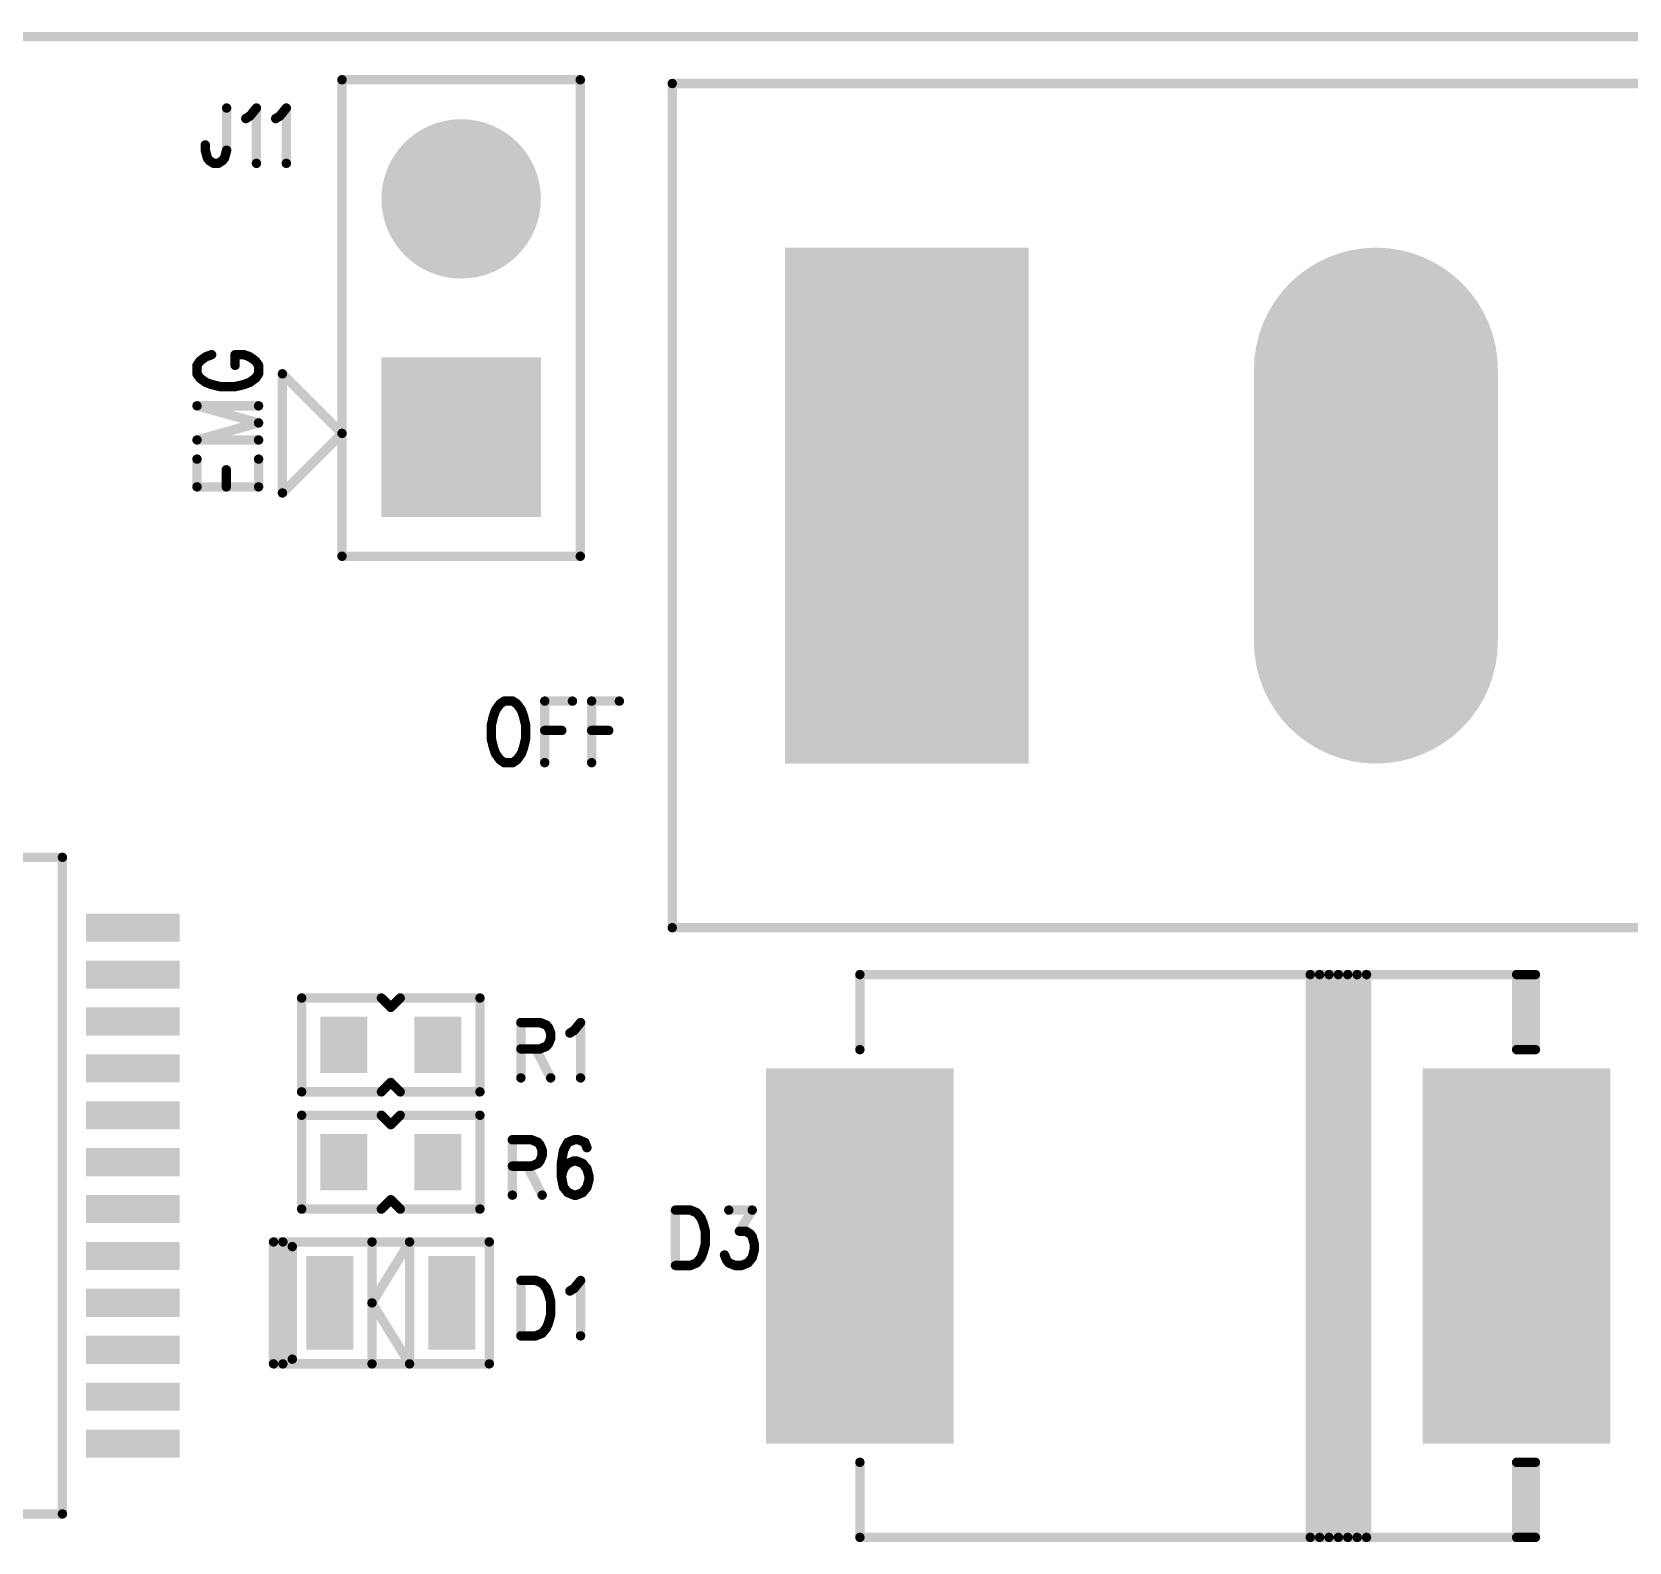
# Model space of a CAD drawing. Extents: x 100 to 147.9, y 92.1 to 144.1.
# Drawn here: x 114.68 to 131.7, y 127.95 to 144.05 of the extents above; entities that cross this region are included whole.
import ezdxf

# ---------------------------------------------------------------- set-up
doc = ezdxf.new("R2010")
doc.units = 0
doc.layers.get('0').update_dxf_attribs({"linetype": 'CONTINUOUS'})
doc.layers.add('MASK-TOP_PHO', color=10, linetype='CONTINUOUS')
doc.layers.add('SILK-TOP_PHO', color=9, linetype='CONTINUOUS')

# ---------------------------------------------------------------- blocks, each defined once
blk = doc.blocks.new('ROUND_1')
at = {"const_width": 0.050038}
blk.add_lwpolyline([(-0.025018, 0, 1), (0.025018, 0, 1)], format="xyb", close=True, dxfattribs=at)
blk = doc.blocks.new('SQUARE_25')
blk.add_solid([(0.85001, 0.85001), (0.85001, -0.85001), (-0.85001, 0.85001), (-0.85001, -0.85001)])
blk = doc.blocks.new('ROUND_26')
at = {"const_width": 0.85001}
blk.add_lwpolyline([(-0.425006, 0, 1), (0.425006, 0, 1)], format="xyb", close=True, dxfattribs=at)
blk = doc.blocks.new('SQUARE_16')
blk.add_solid([(0.250062, 0.250062), (0.250062, -0.250062), (-0.250062, 0.250062), (-0.250062, -0.250062)])
blk = doc.blocks.new('SQUARE_21')
blk.add_solid([(0.999998, 0.999998), (0.999998, -0.999998), (-0.999998, 0.999998), (-0.999998, -0.999998)])
blk = doc.blocks.new('SQUARE_27')
blk.add_solid([(1.299972, 1.299972), (1.299972, -1.299972), (-1.299972, 1.299972), (-1.299972, -1.299972)])
blk = doc.blocks.new('ROUND_24')
at = {"const_width": 1.299972}
blk.add_lwpolyline([(-0.649986, 0, 1), (0.649986, 0, 1)], format="xyb", close=True, dxfattribs=at)
blk = doc.blocks.new('SQUARE_137')
blk.add_solid([(0.149986, 0.149986), (0.149986, -0.149986), (-0.149986, 0.149986), (-0.149986, -0.149986)])

msp = doc.modelspace()

# ---------------------------------------------------------------- linework, layer by layer
at = {"layer": 'MASK-TOP_PHO'}
for points, const_width in [([(143.999966, 143.999966), (100.000054, 143.999966)], 0.100076), ([(124.000006, 137.54989), (124.000006, 140.450062)], 2.599944), ([(128.999996, 137.54989), (128.999996, 140.450062)], 2.599944), ([(116.100098, 134.500112), (115.400074, 134.500112)], 0.299972), ([(116.100098, 133.999986), (115.400074, 133.999986)], 0.299972), ([(116.100098, 133.500114), (115.400074, 133.500114)], 0.299972), ([(118.000018, 133.199886), (118.000018, 133.299962)], 0.500124), ([(119.000016, 133.199886), (119.000016, 133.299962)], 0.500124), ([(116.100098, 132.999988), (115.400074, 132.999988)], 0.299972), ([(123.49988, 129.999994), (123.49988, 131.99999)], 1.999996), ([(130.50012, 129.999994), (130.50012, 131.99999)], 1.999996), ([(116.100098, 132.500116), (115.400074, 132.500116)], 0.299972), ([(118.000018, 131.949952), (118.000018, 132.050028)], 0.500124), ([(119.000016, 131.949952), (119.000016, 132.050028)], 0.500124), ([(116.100098, 131.99999), (115.400074, 131.99999)], 0.299972), ([(116.100098, 131.500118), (115.400074, 131.500118)], 0.299972), ([(116.100098, 130.999992), (115.400074, 130.999992)], 0.299972), ([(117.849904, 130.24993), (117.849904, 130.750056)], 0.500124), ([(119.149876, 130.24993), (119.149876, 130.750056)], 0.500124), ([(116.100098, 130.50012), (115.400074, 130.50012)], 0.299972), ([(116.100098, 129.999994), (115.400074, 129.999994)], 0.299972), ([(116.100098, 129.500122), (115.400074, 129.500122)], 0.299972), ([(116.100098, 128.999996), (115.400074, 128.999996)], 0.299972)]:
    msp.add_lwpolyline(points, dxfattribs=dict(at, const_width=const_width))
at = {"layer": 'SILK-TOP_PHO', "const_width": 0.100076}
for points in [[(143.999966, 143.999966), (100.000054, 143.999966)], [(117.979952, 138.459972), (117.979952, 143.539972)], [(117.979952, 143.539972), (120.519952, 143.539972)], [(120.519952, 143.539972), (120.519952, 138.459972)], [(121.499884, 143.500094), (136.500108, 143.500094)], [(121.499884, 134.500112), (121.499884, 143.500094)], [(116.750084, 143.238982), (116.750084, 142.789148)], [(116.954554, 143.12646), (117.00002, 143.154654)], [(117.00002, 143.154654), (117.068092, 143.238982)], [(117.068092, 143.238982), (117.068092, 142.648432)], [(117.272816, 143.12646), (117.318282, 143.154654)], [(117.318282, 143.154654), (117.386354, 143.238982)], [(117.386354, 143.238982), (117.386354, 142.648432)], [(116.522754, 142.789148), (116.522754, 142.845282)], [(116.54536, 142.704566), (116.522754, 142.789148)], [(116.750084, 142.789148), (116.727224, 142.704566)], [(116.56822, 142.676626), (116.54536, 142.704566)], [(116.613686, 142.648432), (116.56822, 142.676626)], [(116.659152, 142.648432), (116.613686, 142.648432)], [(116.704618, 142.676626), (116.659152, 142.648432)], [(116.727224, 142.704566), (116.704618, 142.676626)], [(116.528088, 140.58646), (116.465604, 140.540994)], [(116.590572, 140.609066), (116.528088, 140.58646)], [(116.934488, 140.609066), (116.840508, 140.609066)], [(116.840508, 140.495528), (116.840508, 140.609066)], [(116.996972, 140.58646), (116.934488, 140.609066)], [(117.059456, 140.540994), (116.996972, 140.58646)], [(116.465604, 140.540994), (116.434362, 140.495528)], [(116.434362, 140.495528), (116.434362, 140.404596)], [(116.434362, 140.404596), (116.465604, 140.35913)], [(117.090698, 140.495528), (117.059456, 140.540994)], [(117.059456, 140.35913), (117.090698, 140.404596)], [(117.090698, 140.404596), (117.090698, 140.495528)], [(117.979952, 139.770104), (117.344952, 140.405104)], [(117.344952, 140.405104), (117.344952, 139.135104)], [(116.465604, 140.35913), (116.528088, 140.313664)], [(116.528088, 140.313664), (116.590572, 140.290804)], [(116.590572, 140.290804), (116.684298, 140.268198)], [(116.684298, 140.268198), (116.840508, 140.268198)], [(116.840508, 140.268198), (116.934488, 140.290804)], [(116.934488, 140.290804), (116.996972, 140.313664)], [(116.996972, 140.313664), (117.059456, 140.35913)], [(116.434362, 140.063728), (117.090698, 139.881864)], [(116.434362, 140.063728), (117.090698, 140.063728)], [(116.434362, 139.7), (117.090698, 139.881864)], [(117.344952, 139.135104), (117.979952, 139.770104)], [(116.434362, 139.7), (117.090698, 139.7)], [(116.434362, 139.199874), (116.434362, 139.49553)], [(116.746782, 139.199874), (116.746782, 139.381738)], [(117.090698, 139.199874), (117.090698, 139.49553)], [(116.434362, 139.199874), (117.090698, 139.199874)], [(120.519952, 138.459972), (117.979952, 138.459972)], [(119.618252, 136.821926), (119.595392, 136.759442)], [(119.663718, 136.88441), (119.618252, 136.821926)], [(119.709184, 136.915652), (119.663718, 136.88441)], [(119.800116, 136.915652), (119.709184, 136.915652)], [(119.845328, 136.88441), (119.800116, 136.915652)], [(119.890794, 136.821926), (119.845328, 136.88441)], [(119.913654, 136.759442), (119.890794, 136.821926)], [(120.140984, 136.915652), (120.140984, 136.259316)], [(120.140984, 136.915652), (120.436386, 136.915652)], [(120.640856, 136.915652), (120.640856, 136.259316)], [(120.640856, 136.915652), (120.936258, 136.915652)], [(119.595392, 136.759442), (119.572786, 136.665716)], [(119.572786, 136.665716), (119.572786, 136.509252)], [(119.93626, 136.665716), (119.913654, 136.759442)], [(119.93626, 136.509252), (119.93626, 136.665716)], [(119.572786, 136.509252), (119.595392, 136.415526)], [(119.913654, 136.415526), (119.93626, 136.509252)], [(120.140984, 136.603232), (120.322848, 136.603232)], [(120.640856, 136.603232), (120.82272, 136.603232)], [(119.595392, 136.415526), (119.618252, 136.353042)], [(119.618252, 136.353042), (119.663718, 136.290558)], [(119.845328, 136.290558), (119.890794, 136.353042)], [(119.890794, 136.353042), (119.913654, 136.415526)], [(119.663718, 136.290558), (119.709184, 136.259316)], [(119.709184, 136.259316), (119.800116, 136.259316)], [(119.800116, 136.259316), (119.845328, 136.290558)], [(115.000024, 135.24992), (108.000038, 135.24992)], [(115.000024, 128.249934), (115.000024, 135.24992)], [(136.500108, 134.500112), (121.499884, 134.500112)], [(123.49988, 133.199886), (123.49988, 133.999986)], [(123.49988, 133.999986), (130.50012, 133.999986)], [(128.299972, 133.999986), (128.299972, 127.999998)], [(128.400048, 133.999986), (128.400048, 127.999998)], [(128.500124, 133.999986), (128.500124, 127.999998)], [(128.599946, 133.999986), (128.599946, 127.999998)], [(128.700022, 133.999986), (128.700022, 127.999998)], [(128.800098, 133.999986), (128.800098, 127.999998)], [(128.89992, 133.999986), (128.89992, 127.999998)], [(130.50012, 133.999986), (130.50012, 133.199886)], [(130.50012, 133.999986), (130.700018, 133.999986)], [(130.50012, 133.199886), (130.50012, 133.999986)], [(130.599942, 133.999986), (130.599942, 133.199886)], [(130.700018, 133.999986), (130.700018, 133.199886)], [(117.54993, 133.75005), (117.54993, 132.750052)], [(118.400068, 133.75005), (117.54993, 133.75005)], [(118.49989, 133.649974), (118.400068, 133.75005)], [(118.599966, 133.75005), (118.49989, 133.649974)], [(119.450104, 133.75005), (118.599966, 133.75005)], [(119.450104, 132.750052), (119.450104, 133.75005)], [(119.886476, 133.488938), (119.886476, 132.898388)], [(119.886476, 133.488938), (120.090946, 133.488938)], [(120.090946, 133.488938), (120.159018, 133.460998)], [(120.159018, 133.460998), (120.181878, 133.432804)], [(120.181878, 133.432804), (120.204484, 133.37667)], [(120.45442, 133.40461), (120.522746, 133.488938)], [(120.522746, 133.488938), (120.522746, 132.898388)], [(120.181878, 133.264148), (120.159018, 133.235954)], [(120.204484, 133.320282), (120.181878, 133.264148)], [(120.204484, 133.37667), (120.204484, 133.320282)], [(120.409208, 133.37667), (120.45442, 133.40461)], [(120.090946, 133.20776), (119.886476, 133.20776)], [(120.04548, 133.20776), (120.204484, 132.898388)], [(120.159018, 133.235954), (120.090946, 133.20776)], [(130.700018, 133.199886), (130.50012, 133.199886)], [(117.54993, 132.750052), (118.400068, 132.750052)], [(118.400068, 132.750052), (118.49989, 132.849874)], [(118.49989, 132.849874), (118.599966, 132.750052)], [(118.599966, 132.750052), (119.450104, 132.750052)], [(117.54993, 132.500116), (117.54993, 131.500118)], [(118.400068, 132.500116), (117.54993, 132.500116)], [(118.49989, 132.40004), (118.400068, 132.500116)], [(118.599966, 132.500116), (118.49989, 132.40004)], [(119.450104, 132.500116), (118.599966, 132.500116)], [(119.450104, 131.500118), (119.450104, 132.500116)], [(119.795544, 132.239004), (119.795544, 131.648454)], [(119.795544, 132.239004), (120.000014, 132.239004)], [(120.000014, 132.239004), (120.068086, 132.211064)], [(120.45442, 132.239004), (120.386348, 132.211064)], [(120.499886, 132.239004), (120.45442, 132.239004)], [(120.568212, 132.211064), (120.499886, 132.239004)], [(120.068086, 132.211064), (120.090946, 132.18287)], [(120.090946, 132.18287), (120.113552, 132.126482)], [(120.113552, 132.070348), (120.090946, 132.01396)], [(120.113552, 132.126482), (120.113552, 132.070348)], [(120.340882, 132.126482), (120.318276, 131.98602)], [(120.386348, 132.211064), (120.340882, 132.126482)], [(120.590818, 132.154676), (120.568212, 132.211064)], [(120.000014, 131.957826), (119.795544, 131.957826)], [(119.954548, 131.957826), (120.113552, 131.648454)], [(120.068086, 131.98602), (120.000014, 131.957826)], [(120.090946, 132.01396), (120.068086, 131.98602)], [(120.318276, 131.98602), (120.318276, 131.845304)], [(120.340882, 131.929632), (120.318276, 131.845304)], [(120.386348, 131.98602), (120.340882, 131.929632)], [(120.45442, 132.01396), (120.386348, 131.98602)], [(120.47728, 132.01396), (120.45442, 132.01396)], [(120.545352, 131.98602), (120.47728, 132.01396)], [(120.590818, 131.929632), (120.545352, 131.98602)], [(120.613678, 131.845304), (120.590818, 131.929632)], [(120.318276, 131.845304), (120.340882, 131.732782)], [(120.340882, 131.732782), (120.386348, 131.676648)], [(120.545352, 131.676648), (120.590818, 131.732782)], [(120.590818, 131.732782), (120.613678, 131.81711)], [(120.613678, 131.81711), (120.613678, 131.845304)], [(118.400068, 131.500118), (118.49989, 131.59994)], [(118.49989, 131.59994), (118.599966, 131.500118)], [(120.386348, 131.676648), (120.45442, 131.648454)], [(120.45442, 131.648454), (120.47728, 131.648454)], [(120.47728, 131.648454), (120.545352, 131.676648)], [(117.54993, 131.500118), (118.400068, 131.500118)], [(118.599966, 131.500118), (119.450104, 131.500118)], [(121.534174, 131.488942), (121.534174, 130.898392)], [(121.534174, 131.488942), (121.693178, 131.488942)], [(121.693178, 131.488942), (121.76125, 131.461002)], [(121.76125, 131.461002), (121.806716, 131.404614)], [(121.806716, 131.404614), (121.829576, 131.34848)], [(122.102372, 131.488942), (122.352308, 131.488942)], [(122.352308, 131.488942), (122.21591, 131.264152)], [(121.829576, 131.34848), (121.852182, 131.264152)], [(121.852182, 131.264152), (121.852182, 131.123436)], [(122.21591, 131.264152), (122.283982, 131.264152)], [(122.283982, 131.264152), (122.329448, 131.235958)], [(122.329448, 131.235958), (122.352308, 131.207764)], [(122.352308, 131.207764), (122.374914, 131.123436)], [(117.249956, 131.150106), (118.299992, 131.150106)], [(117.249956, 129.84988), (117.249956, 131.150106)], [(117.350032, 131.150106), (119.549926, 131.150106)], [(117.350032, 129.84988), (117.350032, 131.150106)], [(117.450108, 131.100068), (117.450108, 129.899918)], [(118.299992, 131.150106), (118.299992, 129.84988)], [(118.700042, 131.150106), (118.299992, 130.50012)], [(118.700042, 129.84988), (118.700042, 131.150106)], [(119.549926, 131.150106), (119.549926, 129.84988)], [(121.829576, 131.039108), (121.806716, 130.98272)], [(121.852182, 131.123436), (121.829576, 131.039108)], [(122.374914, 131.067302), (122.352308, 130.98272)], [(122.374914, 131.123436), (122.374914, 131.067302)], [(121.693178, 130.898392), (121.534174, 130.898392)], [(121.76125, 130.926586), (121.693178, 130.898392)], [(121.806716, 130.98272), (121.76125, 130.926586)], [(122.079512, 130.95478), (122.056906, 131.010914)], [(122.102372, 130.926586), (122.079512, 130.95478)], [(122.170444, 130.898392), (122.102372, 130.926586)], [(122.238516, 130.898392), (122.170444, 130.898392)], [(122.306842, 130.926586), (122.238516, 130.898392)], [(122.352308, 130.98272), (122.306842, 130.926586)], [(119.886476, 130.739134), (119.886476, 130.14833)], [(119.886476, 130.739134), (120.04548, 130.739134)], [(120.04548, 130.739134), (120.113552, 130.71094)], [(120.113552, 130.71094), (120.159018, 130.654806)], [(120.45442, 130.654806), (120.522746, 130.739134)], [(120.522746, 130.739134), (120.522746, 130.14833)], [(120.159018, 130.654806), (120.181878, 130.598418)], [(120.181878, 130.598418), (120.204484, 130.51409)], [(120.409208, 130.626612), (120.45442, 130.654806)], [(118.299992, 130.50012), (118.700042, 129.84988)], [(120.204484, 130.373374), (120.181878, 130.289046)], [(120.204484, 130.51409), (120.204484, 130.373374)], [(120.159018, 130.232912), (120.113552, 130.176524)], [(120.181878, 130.289046), (120.159018, 130.232912)], [(120.04548, 130.14833), (119.886476, 130.14833)], [(120.113552, 130.176524), (120.04548, 130.14833)], [(118.299992, 129.84988), (117.249956, 129.84988)], [(119.549926, 129.84988), (117.350032, 129.84988)], [(123.49988, 127.999998), (123.49988, 128.800098)], [(130.50012, 128.800098), (130.50012, 127.999998)], [(130.50012, 128.800098), (130.700018, 128.800098)], [(130.50012, 127.999998), (130.50012, 128.800098)], [(130.599942, 127.999998), (130.599942, 128.800098)], [(130.700018, 128.800098), (130.700018, 127.999998)], [(108.400088, 128.249934), (115.000024, 128.249934)], [(130.50012, 127.999998), (123.49988, 127.999998)], [(130.700018, 127.999998), (130.50012, 127.999998)]]:
    msp.add_lwpolyline(points, dxfattribs=at)

# ---------------------------------------------------------------- block references
at = {"layer": 'MASK-TOP_PHO'}
for name, p in [('ROUND_26', (119.249952, 142.269972)), ('SQUARE_27', (124.000006, 140.450062)), ('ROUND_24', (128.999996, 140.450062)), ('SQUARE_25', (119.249952, 139.729972)), ('SQUARE_27', (124.000006, 137.54989)), ('ROUND_24', (128.999996, 137.54989)), ('SQUARE_137', (115.400074, 134.500112)), ('SQUARE_137', (116.100098, 134.500112)), ('SQUARE_137', (115.400074, 133.999986)), ('SQUARE_137', (116.100098, 133.999986)), ('SQUARE_137', (115.400074, 133.500114)), ('SQUARE_137', (116.100098, 133.500114)), ('SQUARE_16', (118.000018, 133.299962)), ('SQUARE_16', (119.000016, 133.299962)), ('SQUARE_16', (118.000018, 133.199886)), ('SQUARE_16', (119.000016, 133.199886)), ('SQUARE_137', (115.400074, 132.999988)), ('SQUARE_137', (116.100098, 132.999988)), ('SQUARE_21', (123.49988, 131.99999)), ('SQUARE_21', (130.50012, 131.99999)), ('SQUARE_137', (115.400074, 132.500116)), ('SQUARE_137', (116.100098, 132.500116)), ('SQUARE_16', (118.000018, 132.050028)), ('SQUARE_16', (119.000016, 132.050028)), ('SQUARE_137', (115.400074, 131.99999)), ('SQUARE_137', (116.100098, 131.99999)), ('SQUARE_16', (118.000018, 131.949952)), ('SQUARE_16', (119.000016, 131.949952)), ('SQUARE_137', (115.400074, 131.500118)), ('SQUARE_137', (116.100098, 131.500118)), ('SQUARE_137', (115.400074, 130.999992)), ('SQUARE_137', (116.100098, 130.999992)), ('SQUARE_16', (117.849904, 130.750056)), ('SQUARE_16', (119.149876, 130.750056)), ('SQUARE_21', (123.49988, 129.999994)), ('SQUARE_21', (130.50012, 129.999994)), ('SQUARE_137', (115.400074, 130.50012)), ('SQUARE_137', (116.100098, 130.50012)), ('SQUARE_16', (117.849904, 130.24993)), ('SQUARE_16', (119.149876, 130.24993)), ('SQUARE_137', (115.400074, 129.999994)), ('SQUARE_137', (116.100098, 129.999994)), ('SQUARE_137', (115.400074, 129.500122)), ('SQUARE_137', (116.100098, 129.500122)), ('SQUARE_137', (115.400074, 128.999996)), ('SQUARE_137', (116.100098, 128.999996))]:
    msp.add_blockref(name, p, dxfattribs=at)
at = {"layer": 'SILK-TOP_PHO'}
for p in [(117.979952, 143.539972), (120.519952, 143.539972), (121.499884, 143.500094), (121.499884, 143.500094), (116.750084, 143.238982), (116.954554, 143.12646), (117.00002, 143.154654), (117.068092, 143.238982), (117.272816, 143.12646), (117.318282, 143.154654), (117.386354, 143.238982), (116.522754, 142.845282), (116.522754, 142.789148), (116.750084, 142.789148), (116.54536, 142.704566), (116.56822, 142.676626), (116.613686, 142.648432), (116.659152, 142.648432), (116.704618, 142.676626), (116.727224, 142.704566), (117.068092, 142.648432), (117.386354, 142.648432), (116.528088, 140.58646), (116.590572, 140.609066), (116.840508, 140.609066), (116.840508, 140.609066), (116.934488, 140.609066), (116.996972, 140.58646), (116.434362, 140.495528), (116.434362, 140.404596), (116.465604, 140.540994), (116.840508, 140.495528), (117.059456, 140.540994), (117.090698, 140.495528), (117.090698, 140.404596), (117.344952, 140.405104), (116.465604, 140.35913), (116.528088, 140.313664), (116.590572, 140.290804), (116.684298, 140.268198), (116.840508, 140.268198), (116.934488, 140.290804), (116.996972, 140.313664), (117.059456, 140.35913), (116.434362, 140.063728), (116.434362, 140.063728), (117.090698, 140.063728), (117.090698, 139.881864), (117.090698, 139.881864), (117.979952, 139.770104), (117.979952, 139.770104), (116.434362, 139.7), (116.434362, 139.7), (117.090698, 139.7), (116.434362, 139.49553), (116.746782, 139.381738), (117.090698, 139.49553), (116.434362, 139.199874), (116.434362, 139.199874), (116.746782, 139.199874), (117.090698, 139.199874), (117.090698, 139.199874), (117.344952, 139.135104), (117.979952, 138.459972), (120.519952, 138.459972), (120.519952, 138.459972), (119.618252, 136.821926), (119.663718, 136.88441), (119.709184, 136.915652), (119.709184, 136.915652), (119.800116, 136.915652), (119.845328, 136.88441), (119.890794, 136.821926), (120.140984, 136.915652), (120.140984, 136.915652), (120.436386, 136.915652), (120.640856, 136.915652), (120.640856, 136.915652), (120.936258, 136.915652), (119.572786, 136.665716), (119.595392, 136.759442), (119.913654, 136.759442), (119.93626, 136.665716), (119.572786, 136.509252), (119.93626, 136.509252), (120.140984, 136.603232), (120.322848, 136.603232), (120.640856, 136.603232), (120.82272, 136.603232), (119.595392, 136.415526), (119.618252, 136.353042), (119.890794, 136.353042), (119.913654, 136.415526), (119.663718, 136.290558), (119.709184, 136.259316), (119.800116, 136.259316), (119.845328, 136.290558), (120.140984, 136.259316), (120.640856, 136.259316), (115.000024, 135.24992), (121.499884, 134.500112), (123.49988, 133.999986), (128.299972, 133.999986), (128.400048, 133.999986), (128.500124, 133.999986), (128.599946, 133.999986), (128.700022, 133.999986), (128.800098, 133.999986), (128.89992, 133.999986), (130.50012, 133.999986), (130.50012, 133.999986), (130.50012, 133.999986), (130.599942, 133.999986), (130.700018, 133.999986), (117.54993, 133.75005), (117.54993, 133.75005), (118.400068, 133.75005), (118.49989, 133.649974), (118.599966, 133.75005), (119.450104, 133.75005), (119.886476, 133.488938), (119.886476, 133.488938), (120.090946, 133.488938), (120.159018, 133.460998), (120.181878, 133.432804), (120.522746, 133.488938), (120.181878, 133.264148), (120.204484, 133.37667), (120.204484, 133.320282), (120.409208, 133.37667), (120.45442, 133.40461), (119.886476, 133.20776), (120.04548, 133.20776), (120.090946, 133.20776), (120.159018, 133.235954), (123.49988, 133.199886), (130.50012, 133.199886), (130.50012, 133.199886), (130.599942, 133.199886), (130.700018, 133.199886), (117.54993, 132.750052), (118.400068, 132.750052), (118.49989, 132.849874), (118.599966, 132.750052), (119.450104, 132.750052), (119.886476, 132.898388), (120.204484, 132.898388), (120.522746, 132.898388), (117.54993, 132.500116), (117.54993, 132.500116), (118.400068, 132.500116), (118.49989, 132.40004), (118.599966, 132.500116), (119.450104, 132.500116), (119.795544, 132.239004), (119.795544, 132.239004), (120.000014, 132.239004), (120.45442, 132.239004), (120.499886, 132.239004), (120.068086, 132.211064), (120.090946, 132.18287), (120.113552, 132.126482), (120.113552, 132.070348), (120.340882, 132.126482), (120.386348, 132.211064), (120.568212, 132.211064), (120.590818, 132.154676), (119.795544, 131.957826), (119.954548, 131.957826), (120.000014, 131.957826), (120.068086, 131.98602), (120.090946, 132.01396), (120.318276, 131.98602), (120.340882, 131.929632), (120.386348, 131.98602), (120.45442, 132.01396), (120.47728, 132.01396), (120.545352, 131.98602), (120.590818, 131.929632), (120.318276, 131.845304), (120.318276, 131.845304), (120.340882, 131.732782), (120.590818, 131.732782), (120.613678, 131.845304), (120.613678, 131.81711), (118.49989, 131.59994), (119.795544, 131.648454), (120.113552, 131.648454), (120.386348, 131.676648), (120.45442, 131.648454), (120.47728, 131.648454), (120.545352, 131.676648), (117.54993, 131.500118), (118.400068, 131.500118), (118.599966, 131.500118), (119.450104, 131.500118), (121.534174, 131.488942), (121.534174, 131.488942), (121.693178, 131.488942), (121.76125, 131.461002), (121.806716, 131.404614), (122.102372, 131.488942), (122.352308, 131.488942), (121.829576, 131.34848), (121.852182, 131.264152), (122.21591, 131.264152), (122.283982, 131.264152), (122.329448, 131.235958), (122.352308, 131.207764), (117.249956, 131.150106), (117.249956, 131.150106), (117.350032, 131.150106), (117.350032, 131.150106), (117.450108, 131.100068), (118.299992, 131.150106), (118.700042, 131.150106), (118.700042, 131.150106), (119.549926, 131.150106), (121.829576, 131.039108), (121.852182, 131.123436), (122.374914, 131.123436), (122.374914, 131.067302), (121.534174, 130.898392), (121.534174, 130.898392), (121.693178, 130.898392), (121.76125, 130.926586), (121.806716, 130.98272), (122.056906, 131.010914), (122.079512, 130.95478), (122.102372, 130.926586), (122.170444, 130.898392), (122.238516, 130.898392), (122.306842, 130.926586), (122.352308, 130.98272), (119.886476, 130.739134), (119.886476, 130.739134), (120.04548, 130.739134), (120.113552, 130.71094), (120.522746, 130.739134), (120.159018, 130.654806), (120.181878, 130.598418), (120.409208, 130.626612), (120.45442, 130.654806), (118.299992, 130.50012), (120.204484, 130.51409), (120.204484, 130.373374), (120.159018, 130.232912), (120.181878, 130.289046), (119.886476, 130.14833), (119.886476, 130.14833), (120.04548, 130.14833), (120.113552, 130.176524), (120.522746, 130.14833), (117.249956, 129.84988), (117.350032, 129.84988), (117.450108, 129.899918), (118.299992, 129.84988), (118.700042, 129.84988), (119.549926, 129.84988), (123.49988, 128.800098), (130.50012, 128.800098), (130.50012, 128.800098), (130.50012, 128.800098), (130.599942, 128.800098), (130.700018, 128.800098), (115.000024, 128.249934), (123.49988, 127.999998), (128.299972, 127.999998), (128.400048, 127.999998), (128.500124, 127.999998), (128.599946, 127.999998), (128.700022, 127.999998), (128.800098, 127.999998), (128.89992, 127.999998), (130.50012, 127.999998), (130.50012, 127.999998), (130.599942, 127.999998), (130.700018, 127.999998)]:
    msp.add_blockref('ROUND_1', p, dxfattribs=at)

doc.saveas('drawing.dxf')
